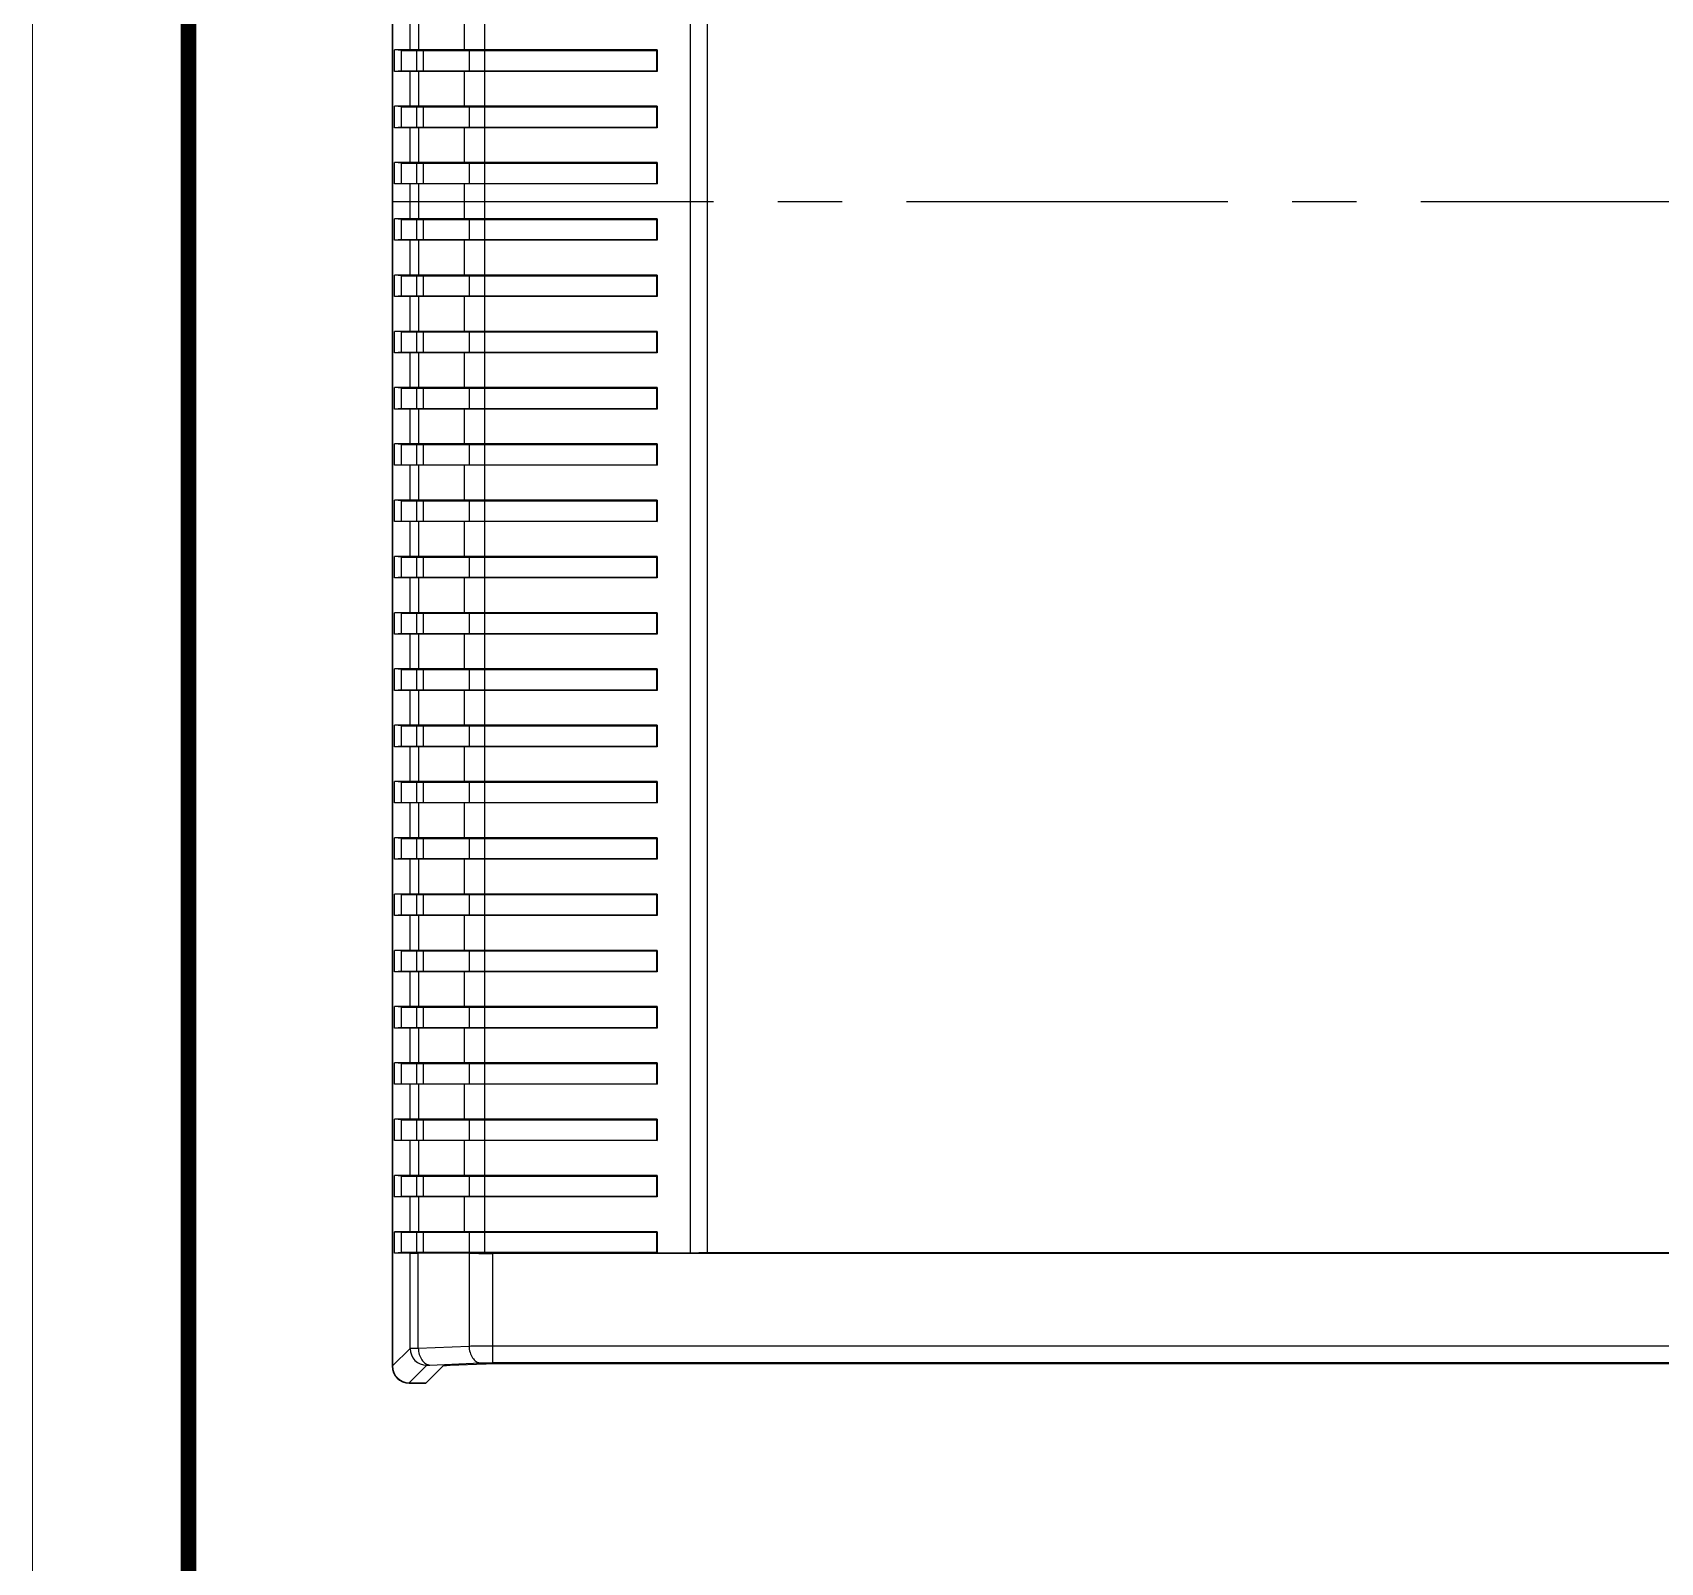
# Model space of a CAD drawing. Header units: millimetres. Extents: x 2015 to 2819, y -1311 to -752.
# Drawn here: x 2014.6 to 2159.3, y -1025.9 to -890 of the extents above; entities that cross this region are included whole.
import ezdxf

# ---------------------------------------------------------------- set-up
doc = ezdxf.new("R2010")
doc.units = ezdxf.units.MM
doc.linetypes.add('CENTER', pattern=[50.8, 31.75, -6.35, 6.35, -6.35])
doc.layers.add('06___PRT_ALL_SURFS', color=7, linetype='Continuous')
doc.layers.add('from', color=7, linetype='Continuous', lineweight=13)

msp = doc.modelspace()

# ---------------------------------------------------------------- linework, layer by layer
at = {"color": 7, "linetype": 'Continuous'}
for p, q in [((2046.585, -801.494), (2046.585, -1008.497)), ((2046.607, -801.516), (2046.607, -1008.475)), ((2046.607, -1008.475), (2048.167, -1006.916)), ((2048.106, -1009.974), (2049.665, -1008.414)), ((2049.605, -1009.974), (2051.116, -1008.463)), ((2048.084, -1009.996), (2049.583, -1009.996)), ((2048.106, -1009.974), (2049.605, -1009.974))]:
    msp.add_line(p, q, dxfattribs=at)
for centre in [(2048.087, -1008.494), (2048.108, -1008.473)]:
    msp.add_ellipse(centre, major_axis=(-1.063, -1.063), ratio=0.9980992, start_param=5.4987385, end_param=7.0676321, dxfattribs=at)
at = {"layer": '06___PRT_ALL_SURFS', "color": 7, "linetype": 'Continuous'}
for p, q in [((2054.822, -998.477), (2054.822, -811.515)), ((2073.085, -811.543), (2073.085, -998.448)), ((2074.585, -811.596), (2074.585, -998.396)), ((2048.167, -891.543), (2048.167, -888.448)), ((2048.966, -891.543), (2048.966, -888.448)), ((2053.024, -891.543), (2053.024, -888.448)), ((2048.167, -891.543), (2046.803, -891.543)), ((2047.403, -891.596), (2046.803, -891.543)), ((2046.803, -893.448), (2046.803, -891.543)), ((2047.403, -891.596), (2070.085, -891.596)), ((2047.403, -893.396), (2047.403, -891.596)), ((2048.966, -891.543), (2048.166, -891.543)), ((2048.167, -891.543), (2048.766, -891.596)), ((2048.766, -893.396), (2048.766, -891.596)), ((2070.138, -891.543), (2048.966, -891.543)), ((2048.966, -891.543), (2049.381, -891.596)), ((2049.381, -893.396), (2049.381, -891.596)), ((2053.024, -891.543), (2053.439, -891.596)), ((2053.439, -891.596), (2053.439, -893.396)), ((2070.138, -891.543), (2070.085, -891.596)), ((2070.085, -891.596), (2070.085, -893.396)), ((2070.138, -891.543), (2070.138, -893.448)), ((2047.403, -893.396), (2046.803, -893.448)), ((2048.167, -893.448), (2046.803, -893.448)), ((2047.403, -893.396), (2070.085, -893.396)), ((2048.966, -893.448), (2048.166, -893.448)), ((2048.766, -893.396), (2048.167, -893.448)), ((2048.167, -896.543), (2048.167, -893.448)), ((2049.381, -893.396), (2048.966, -893.448)), ((2070.138, -893.448), (2048.966, -893.448)), ((2048.966, -896.543), (2048.966, -893.448)), ((2053.439, -893.396), (2053.024, -893.448)), ((2053.024, -896.543), (2053.024, -893.448)), ((2070.085, -893.396), (2070.138, -893.448)), ((2048.167, -896.543), (2046.803, -896.543)), ((2047.403, -896.596), (2046.803, -896.543)), ((2046.803, -898.448), (2046.803, -896.543)), ((2047.403, -896.596), (2070.085, -896.596)), ((2047.403, -898.396), (2047.403, -896.596)), ((2048.966, -896.543), (2048.166, -896.543)), ((2048.167, -896.543), (2048.766, -896.596)), ((2048.766, -898.396), (2048.766, -896.596)), ((2070.138, -896.543), (2048.966, -896.543)), ((2048.966, -896.543), (2049.381, -896.596)), ((2049.381, -898.396), (2049.381, -896.596)), ((2053.024, -896.543), (2053.439, -896.596)), ((2053.439, -896.596), (2053.439, -898.396)), ((2070.138, -896.543), (2070.085, -896.596)), ((2070.085, -896.596), (2070.085, -898.396)), ((2070.138, -896.543), (2070.138, -898.448)), ((2047.403, -898.396), (2046.803, -898.448)), ((2048.167, -898.448), (2046.803, -898.448)), ((2047.403, -898.396), (2070.085, -898.396)), ((2048.966, -898.448), (2048.166, -898.448)), ((2048.766, -898.396), (2048.167, -898.448)), ((2048.167, -901.543), (2048.167, -898.448)), ((2049.381, -898.396), (2048.966, -898.448)), ((2070.138, -898.448), (2048.966, -898.448)), ((2048.966, -901.543), (2048.966, -898.448)), ((2053.439, -898.396), (2053.024, -898.448)), ((2053.024, -901.543), (2053.024, -898.448)), ((2070.085, -898.396), (2070.138, -898.448)), ((2048.167, -901.543), (2046.803, -901.543)), ((2047.403, -901.596), (2046.803, -901.543)), ((2046.803, -903.448), (2046.803, -901.543)), ((2048.966, -901.543), (2048.166, -901.543)), ((2048.167, -901.543), (2048.766, -901.596)), ((2070.138, -901.543), (2048.966, -901.543)), ((2048.966, -901.543), (2049.381, -901.596)), ((2053.024, -901.543), (2053.439, -901.596)), ((2070.138, -901.543), (2070.085, -901.596)), ((2070.138, -901.543), (2070.138, -903.448)), ((2047.403, -901.596), (2070.085, -901.596)), ((2047.403, -903.396), (2047.403, -901.596)), ((2048.766, -903.396), (2048.766, -901.596)), ((2049.381, -903.396), (2049.381, -901.596)), ((2053.439, -901.596), (2053.439, -903.396)), ((2070.085, -901.596), (2070.085, -903.396)), ((2047.403, -903.396), (2046.803, -903.448)), ((2048.167, -903.448), (2046.803, -903.448)), ((2047.403, -903.396), (2070.085, -903.396)), ((2048.966, -903.448), (2048.166, -903.448)), ((2048.766, -903.396), (2048.167, -903.448)), ((2048.167, -906.543), (2048.167, -903.448)), ((2049.381, -903.396), (2048.966, -903.448)), ((2070.138, -903.448), (2048.966, -903.448)), ((2048.966, -906.543), (2048.966, -903.448)), ((2053.439, -903.396), (2053.024, -903.448)), ((2053.024, -906.543), (2053.024, -903.448)), ((2070.085, -903.396), (2070.138, -903.448)), ((2048.167, -906.543), (2046.803, -906.543)), ((2047.403, -906.596), (2046.803, -906.543)), ((2046.803, -908.448), (2046.803, -906.543)), ((2047.403, -906.596), (2070.085, -906.596)), ((2047.403, -908.396), (2047.403, -906.596)), ((2048.966, -906.543), (2048.166, -906.543)), ((2048.167, -906.543), (2048.766, -906.596)), ((2048.766, -908.396), (2048.766, -906.596)), ((2070.138, -906.543), (2048.966, -906.543)), ((2048.966, -906.543), (2049.381, -906.596)), ((2049.381, -908.396), (2049.381, -906.596)), ((2053.024, -906.543), (2053.439, -906.596)), ((2053.439, -906.596), (2053.439, -908.396)), ((2070.138, -906.543), (2070.085, -906.596)), ((2070.085, -906.596), (2070.085, -908.396)), ((2070.138, -906.543), (2070.138, -908.448)), ((2047.403, -908.396), (2046.803, -908.448)), ((2048.167, -908.448), (2046.803, -908.448)), ((2047.403, -908.396), (2070.085, -908.396)), ((2048.966, -908.448), (2048.166, -908.448)), ((2048.766, -908.396), (2048.167, -908.448)), ((2048.167, -911.543), (2048.167, -908.448)), ((2049.381, -908.396), (2048.966, -908.448)), ((2070.138, -908.448), (2048.966, -908.448)), ((2048.966, -911.543), (2048.966, -908.448)), ((2053.439, -908.396), (2053.024, -908.448)), ((2053.024, -911.543), (2053.024, -908.448)), ((2070.085, -908.396), (2070.138, -908.448)), ((2048.167, -911.543), (2046.803, -911.543)), ((2047.403, -911.596), (2046.803, -911.543)), ((2046.803, -913.448), (2046.803, -911.543)), ((2047.403, -911.596), (2070.085, -911.596)), ((2047.403, -913.396), (2047.403, -911.596)), ((2048.966, -911.543), (2048.166, -911.543)), ((2048.167, -911.543), (2048.766, -911.596)), ((2048.766, -913.396), (2048.766, -911.596)), ((2070.138, -911.543), (2048.966, -911.543)), ((2048.966, -911.543), (2049.381, -911.596)), ((2049.381, -913.396), (2049.381, -911.596)), ((2053.024, -911.543), (2053.439, -911.596)), ((2053.439, -911.596), (2053.439, -913.396)), ((2070.138, -911.543), (2070.085, -911.596)), ((2070.085, -911.596), (2070.085, -913.396)), ((2070.138, -911.543), (2070.138, -913.448)), ((2047.403, -913.396), (2046.803, -913.448)), ((2048.167, -913.448), (2046.803, -913.448)), ((2047.403, -913.396), (2070.085, -913.396)), ((2048.966, -913.448), (2048.166, -913.448)), ((2048.766, -913.396), (2048.167, -913.448)), ((2048.167, -916.543), (2048.167, -913.448)), ((2049.381, -913.396), (2048.966, -913.448)), ((2070.138, -913.448), (2048.966, -913.448)), ((2048.966, -916.543), (2048.966, -913.448)), ((2053.439, -913.396), (2053.024, -913.448)), ((2053.024, -916.543), (2053.024, -913.448)), ((2070.085, -913.396), (2070.138, -913.448)), ((2048.167, -916.543), (2046.803, -916.543)), ((2047.403, -916.596), (2046.803, -916.543)), ((2046.803, -918.448), (2046.803, -916.543)), ((2047.403, -916.596), (2070.085, -916.596)), ((2047.403, -918.396), (2047.403, -916.596)), ((2048.966, -916.543), (2048.166, -916.543)), ((2048.167, -916.543), (2048.766, -916.596)), ((2048.766, -918.396), (2048.766, -916.596)), ((2070.138, -916.543), (2048.966, -916.543)), ((2048.966, -916.543), (2049.381, -916.596)), ((2049.381, -918.396), (2049.381, -916.596)), ((2053.024, -916.543), (2053.439, -916.596)), ((2053.439, -916.596), (2053.439, -918.396)), ((2070.138, -916.543), (2070.085, -916.596)), ((2070.085, -916.596), (2070.085, -918.396)), ((2070.138, -916.543), (2070.138, -918.448)), ((2047.403, -918.396), (2046.803, -918.448)), ((2048.167, -918.448), (2046.803, -918.448)), ((2047.403, -918.396), (2070.085, -918.396)), ((2048.966, -918.448), (2048.166, -918.448)), ((2048.766, -918.396), (2048.167, -918.448)), ((2048.167, -921.543), (2048.167, -918.448)), ((2049.381, -918.396), (2048.966, -918.448)), ((2070.138, -918.448), (2048.966, -918.448)), ((2048.966, -921.543), (2048.966, -918.448)), ((2053.439, -918.396), (2053.024, -918.448)), ((2053.024, -921.543), (2053.024, -918.448)), ((2070.085, -918.396), (2070.138, -918.448)), ((2048.167, -921.543), (2046.803, -921.543)), ((2047.403, -921.596), (2046.803, -921.543)), ((2046.803, -923.448), (2046.803, -921.543)), ((2047.403, -921.596), (2070.085, -921.596)), ((2047.403, -923.396), (2047.403, -921.596)), ((2048.966, -921.543), (2048.166, -921.543)), ((2048.167, -921.543), (2048.766, -921.596)), ((2048.766, -923.396), (2048.766, -921.596)), ((2070.138, -921.543), (2048.966, -921.543)), ((2048.966, -921.543), (2049.381, -921.596)), ((2049.381, -923.396), (2049.381, -921.596)), ((2053.024, -921.543), (2053.439, -921.596)), ((2053.439, -921.596), (2053.439, -923.396)), ((2070.138, -921.543), (2070.085, -921.596)), ((2070.085, -921.596), (2070.085, -923.396)), ((2070.138, -921.543), (2070.138, -923.448)), ((2047.403, -923.396), (2046.803, -923.448)), ((2048.167, -923.448), (2046.803, -923.448)), ((2047.403, -923.396), (2070.085, -923.396)), ((2048.966, -923.448), (2048.166, -923.448)), ((2048.766, -923.396), (2048.167, -923.448)), ((2048.167, -926.543), (2048.167, -923.448)), ((2049.381, -923.396), (2048.966, -923.448)), ((2070.138, -923.448), (2048.966, -923.448)), ((2048.966, -926.543), (2048.966, -923.448)), ((2053.439, -923.396), (2053.024, -923.448)), ((2053.024, -926.543), (2053.024, -923.448)), ((2070.085, -923.396), (2070.138, -923.448)), ((2048.167, -926.543), (2046.803, -926.543)), ((2047.403, -926.596), (2046.803, -926.543)), ((2046.803, -928.448), (2046.803, -926.543)), ((2047.403, -926.596), (2070.085, -926.596)), ((2047.403, -928.396), (2047.403, -926.596)), ((2048.966, -926.543), (2048.166, -926.543)), ((2048.167, -926.543), (2048.766, -926.596)), ((2048.766, -928.396), (2048.766, -926.596)), ((2070.138, -926.543), (2048.966, -926.543)), ((2048.966, -926.543), (2049.381, -926.596)), ((2049.381, -928.396), (2049.381, -926.596)), ((2053.024, -926.543), (2053.439, -926.596)), ((2053.439, -926.596), (2053.439, -928.396)), ((2070.138, -926.543), (2070.085, -926.596)), ((2070.085, -926.596), (2070.085, -928.396)), ((2070.138, -926.543), (2070.138, -928.448)), ((2047.403, -928.396), (2046.803, -928.448)), ((2048.167, -928.448), (2046.803, -928.448)), ((2047.403, -928.396), (2070.085, -928.396)), ((2048.966, -928.448), (2048.166, -928.448)), ((2048.766, -928.396), (2048.167, -928.448)), ((2048.167, -931.543), (2048.167, -928.448)), ((2049.381, -928.396), (2048.966, -928.448)), ((2070.138, -928.448), (2048.966, -928.448)), ((2048.966, -931.543), (2048.966, -928.448)), ((2053.439, -928.396), (2053.024, -928.448)), ((2053.024, -931.543), (2053.024, -928.448)), ((2070.085, -928.396), (2070.138, -928.448)), ((2048.167, -931.543), (2046.803, -931.543)), ((2047.403, -931.596), (2046.803, -931.543)), ((2046.803, -933.448), (2046.803, -931.543)), ((2047.403, -931.596), (2070.085, -931.596)), ((2047.403, -933.396), (2047.403, -931.596)), ((2048.966, -931.543), (2048.166, -931.543)), ((2048.167, -931.543), (2048.766, -931.596)), ((2048.766, -933.396), (2048.766, -931.596)), ((2070.138, -931.543), (2048.966, -931.543)), ((2048.966, -931.543), (2049.381, -931.596)), ((2049.381, -933.396), (2049.381, -931.596)), ((2053.024, -931.543), (2053.439, -931.596)), ((2053.439, -931.596), (2053.439, -933.396)), ((2070.138, -931.543), (2070.085, -931.596)), ((2070.085, -931.596), (2070.085, -933.396)), ((2070.138, -931.543), (2070.138, -933.448)), ((2047.403, -933.396), (2046.803, -933.448)), ((2048.167, -933.448), (2046.803, -933.448)), ((2047.403, -933.396), (2070.085, -933.396)), ((2048.966, -933.448), (2048.166, -933.448)), ((2048.766, -933.396), (2048.167, -933.448)), ((2048.167, -936.543), (2048.167, -933.448)), ((2049.381, -933.396), (2048.966, -933.448)), ((2070.138, -933.448), (2048.966, -933.448)), ((2048.966, -936.543), (2048.966, -933.448)), ((2053.439, -933.396), (2053.024, -933.448)), ((2053.024, -936.543), (2053.024, -933.448)), ((2070.085, -933.396), (2070.138, -933.448)), ((2048.167, -936.543), (2046.803, -936.543)), ((2047.403, -936.596), (2046.803, -936.543)), ((2046.803, -938.448), (2046.803, -936.543)), ((2047.403, -936.596), (2070.085, -936.596)), ((2047.403, -938.396), (2047.403, -936.596)), ((2048.966, -936.543), (2048.166, -936.543)), ((2048.167, -936.543), (2048.766, -936.596)), ((2048.766, -938.396), (2048.766, -936.596)), ((2070.138, -936.543), (2048.966, -936.543)), ((2048.966, -936.543), (2049.381, -936.596)), ((2049.381, -938.396), (2049.381, -936.596)), ((2053.024, -936.543), (2053.439, -936.596)), ((2053.439, -936.596), (2053.439, -938.396)), ((2070.138, -936.543), (2070.085, -936.596)), ((2070.085, -936.596), (2070.085, -938.396)), ((2070.138, -936.543), (2070.138, -938.448)), ((2047.403, -938.396), (2046.803, -938.448)), ((2048.167, -938.448), (2046.803, -938.448)), ((2047.403, -938.396), (2070.085, -938.396)), ((2048.966, -938.448), (2048.166, -938.448)), ((2048.766, -938.396), (2048.167, -938.448)), ((2048.167, -941.543), (2048.167, -938.448)), ((2049.381, -938.396), (2048.966, -938.448)), ((2070.138, -938.448), (2048.966, -938.448)), ((2048.966, -941.543), (2048.966, -938.448)), ((2053.439, -938.396), (2053.024, -938.448)), ((2053.024, -941.543), (2053.024, -938.448)), ((2070.085, -938.396), (2070.138, -938.448)), ((2048.167, -941.543), (2046.803, -941.543)), ((2047.403, -941.596), (2046.803, -941.543)), ((2046.803, -943.448), (2046.803, -941.543)), ((2047.403, -941.596), (2070.085, -941.596)), ((2047.403, -943.396), (2047.403, -941.596)), ((2048.966, -941.543), (2048.166, -941.543)), ((2048.167, -941.543), (2048.766, -941.596)), ((2048.766, -943.396), (2048.766, -941.596)), ((2070.138, -941.543), (2048.966, -941.543)), ((2048.966, -941.543), (2049.381, -941.596)), ((2049.381, -943.396), (2049.381, -941.596)), ((2053.024, -941.543), (2053.439, -941.596)), ((2053.439, -941.596), (2053.439, -943.396)), ((2070.138, -941.543), (2070.085, -941.596)), ((2070.085, -941.596), (2070.085, -943.396)), ((2070.138, -941.543), (2070.138, -943.448)), ((2047.403, -943.396), (2046.803, -943.448)), ((2048.167, -943.448), (2046.803, -943.448)), ((2047.403, -943.396), (2070.085, -943.396)), ((2048.966, -943.448), (2048.166, -943.448)), ((2048.766, -943.396), (2048.167, -943.448)), ((2048.167, -946.543), (2048.167, -943.448)), ((2049.381, -943.396), (2048.966, -943.448)), ((2070.138, -943.448), (2048.966, -943.448)), ((2048.966, -946.543), (2048.966, -943.448)), ((2053.439, -943.396), (2053.024, -943.448)), ((2053.024, -946.543), (2053.024, -943.448)), ((2070.085, -943.396), (2070.138, -943.448)), ((2048.167, -946.543), (2046.803, -946.543)), ((2047.403, -946.596), (2046.803, -946.543)), ((2046.803, -948.448), (2046.803, -946.543)), ((2047.403, -946.596), (2070.085, -946.596)), ((2047.403, -948.396), (2047.403, -946.596)), ((2048.966, -946.543), (2048.166, -946.543)), ((2048.167, -946.543), (2048.766, -946.596)), ((2048.766, -948.396), (2048.766, -946.596)), ((2070.138, -946.543), (2048.966, -946.543)), ((2048.966, -946.543), (2049.381, -946.596)), ((2049.381, -948.396), (2049.381, -946.596)), ((2053.024, -946.543), (2053.439, -946.596)), ((2053.439, -946.596), (2053.439, -948.396)), ((2070.138, -946.543), (2070.085, -946.596)), ((2070.085, -946.596), (2070.085, -948.396)), ((2070.138, -946.543), (2070.138, -948.448)), ((2047.403, -948.396), (2046.803, -948.448)), ((2048.167, -948.448), (2046.803, -948.448)), ((2047.403, -948.396), (2070.085, -948.396)), ((2048.966, -948.448), (2048.166, -948.448)), ((2048.766, -948.396), (2048.167, -948.448)), ((2048.167, -951.543), (2048.167, -948.448)), ((2049.381, -948.396), (2048.966, -948.448)), ((2070.138, -948.448), (2048.966, -948.448)), ((2048.966, -951.543), (2048.966, -948.448)), ((2053.439, -948.396), (2053.024, -948.448)), ((2053.024, -951.543), (2053.024, -948.448)), ((2070.085, -948.396), (2070.138, -948.448)), ((2048.167, -951.543), (2046.803, -951.543)), ((2047.403, -951.596), (2046.803, -951.543)), ((2046.803, -953.448), (2046.803, -951.543)), ((2047.403, -951.596), (2070.085, -951.596)), ((2047.403, -953.396), (2047.403, -951.596)), ((2048.966, -951.543), (2048.166, -951.543)), ((2048.167, -951.543), (2048.766, -951.596)), ((2048.766, -953.396), (2048.766, -951.596)), ((2070.138, -951.543), (2048.966, -951.543)), ((2048.966, -951.543), (2049.381, -951.596)), ((2049.381, -953.396), (2049.381, -951.596)), ((2053.024, -951.543), (2053.439, -951.596)), ((2053.439, -951.596), (2053.439, -953.396)), ((2070.138, -951.543), (2070.085, -951.596)), ((2070.085, -951.596), (2070.085, -953.396)), ((2070.138, -951.543), (2070.138, -953.448)), ((2047.403, -953.396), (2046.803, -953.448)), ((2048.167, -953.448), (2046.803, -953.448)), ((2047.403, -953.396), (2070.085, -953.396)), ((2048.966, -953.448), (2048.166, -953.448)), ((2048.766, -953.396), (2048.167, -953.448)), ((2048.167, -956.543), (2048.167, -953.448)), ((2049.381, -953.396), (2048.966, -953.448)), ((2070.138, -953.448), (2048.966, -953.448)), ((2048.966, -956.543), (2048.966, -953.448)), ((2053.439, -953.396), (2053.024, -953.448)), ((2053.024, -956.543), (2053.024, -953.448)), ((2070.085, -953.396), (2070.138, -953.448)), ((2048.167, -956.543), (2046.803, -956.543)), ((2047.403, -956.596), (2046.803, -956.543)), ((2046.803, -958.448), (2046.803, -956.543)), ((2047.403, -956.596), (2070.085, -956.596)), ((2047.403, -958.396), (2047.403, -956.596)), ((2048.966, -956.543), (2048.166, -956.543)), ((2048.167, -956.543), (2048.766, -956.596)), ((2048.766, -958.396), (2048.766, -956.596)), ((2070.138, -956.543), (2048.966, -956.543)), ((2048.966, -956.543), (2049.381, -956.596)), ((2049.381, -958.396), (2049.381, -956.596)), ((2053.024, -956.543), (2053.439, -956.596)), ((2053.439, -956.596), (2053.439, -958.396)), ((2070.138, -956.543), (2070.085, -956.596)), ((2070.085, -956.596), (2070.085, -958.396)), ((2070.138, -956.543), (2070.138, -958.448)), ((2047.403, -958.396), (2046.803, -958.448)), ((2048.167, -958.448), (2046.803, -958.448)), ((2047.403, -958.396), (2070.085, -958.396)), ((2048.966, -958.448), (2048.166, -958.448)), ((2048.766, -958.396), (2048.167, -958.448)), ((2048.167, -961.543), (2048.167, -958.448)), ((2049.381, -958.396), (2048.966, -958.448)), ((2070.138, -958.448), (2048.966, -958.448)), ((2048.966, -961.543), (2048.966, -958.448)), ((2053.439, -958.396), (2053.024, -958.448)), ((2053.024, -961.543), (2053.024, -958.448)), ((2070.085, -958.396), (2070.138, -958.448)), ((2048.167, -961.543), (2046.803, -961.543)), ((2047.403, -961.596), (2046.803, -961.543)), ((2046.803, -963.448), (2046.803, -961.543)), ((2047.403, -961.596), (2070.085, -961.596)), ((2047.403, -963.396), (2047.403, -961.596)), ((2048.966, -961.543), (2048.166, -961.543)), ((2048.167, -961.543), (2048.766, -961.596)), ((2048.766, -963.396), (2048.766, -961.596)), ((2070.138, -961.543), (2048.966, -961.543)), ((2048.966, -961.543), (2049.381, -961.596)), ((2049.381, -963.396), (2049.381, -961.596)), ((2053.024, -961.543), (2053.439, -961.596)), ((2053.439, -961.596), (2053.439, -963.396)), ((2070.138, -961.543), (2070.085, -961.596)), ((2070.085, -961.596), (2070.085, -963.396)), ((2070.138, -961.543), (2070.138, -963.448)), ((2047.403, -963.396), (2046.803, -963.448)), ((2048.167, -963.448), (2046.803, -963.448)), ((2047.403, -963.396), (2070.085, -963.396)), ((2048.966, -963.448), (2048.166, -963.448)), ((2048.766, -963.396), (2048.167, -963.448)), ((2048.167, -966.543), (2048.167, -963.448)), ((2049.381, -963.396), (2048.966, -963.448)), ((2070.138, -963.448), (2048.966, -963.448)), ((2048.966, -966.543), (2048.966, -963.448)), ((2053.439, -963.396), (2053.024, -963.448)), ((2053.024, -966.543), (2053.024, -963.448)), ((2070.085, -963.396), (2070.138, -963.448)), ((2048.167, -966.543), (2046.803, -966.543)), ((2047.403, -966.596), (2046.803, -966.543)), ((2046.803, -968.448), (2046.803, -966.543)), ((2047.403, -966.596), (2070.085, -966.596)), ((2047.403, -968.396), (2047.403, -966.596)), ((2048.966, -966.543), (2048.166, -966.543)), ((2048.167, -966.543), (2048.766, -966.596)), ((2048.766, -968.396), (2048.766, -966.596)), ((2070.138, -966.543), (2048.966, -966.543)), ((2048.966, -966.543), (2049.381, -966.596)), ((2049.381, -968.396), (2049.381, -966.596)), ((2053.024, -966.543), (2053.439, -966.596)), ((2053.439, -966.596), (2053.439, -968.396)), ((2070.138, -966.543), (2070.085, -966.596)), ((2070.085, -966.596), (2070.085, -968.396)), ((2070.138, -966.543), (2070.138, -968.448)), ((2047.403, -968.396), (2046.803, -968.448)), ((2048.167, -968.448), (2046.803, -968.448)), ((2047.403, -968.396), (2070.085, -968.396)), ((2048.966, -968.448), (2048.166, -968.448)), ((2048.766, -968.396), (2048.167, -968.448)), ((2048.167, -971.543), (2048.167, -968.448)), ((2049.381, -968.396), (2048.966, -968.448)), ((2070.138, -968.448), (2048.966, -968.448)), ((2048.966, -971.543), (2048.966, -968.448)), ((2053.439, -968.396), (2053.024, -968.448)), ((2053.024, -971.543), (2053.024, -968.448)), ((2070.085, -968.396), (2070.138, -968.448)), ((2048.167, -971.543), (2046.803, -971.543)), ((2047.403, -971.596), (2046.803, -971.543)), ((2046.803, -973.448), (2046.803, -971.543)), ((2047.403, -971.596), (2070.085, -971.596)), ((2047.403, -973.396), (2047.403, -971.596)), ((2048.966, -971.543), (2048.166, -971.543)), ((2048.167, -971.543), (2048.766, -971.596)), ((2048.766, -973.396), (2048.766, -971.596)), ((2070.138, -971.543), (2048.966, -971.543)), ((2048.966, -971.543), (2049.381, -971.596)), ((2049.381, -973.396), (2049.381, -971.596)), ((2053.024, -971.543), (2053.439, -971.596)), ((2053.439, -971.596), (2053.439, -973.396)), ((2070.138, -971.543), (2070.085, -971.596)), ((2070.085, -971.596), (2070.085, -973.396)), ((2070.138, -971.543), (2070.138, -973.448)), ((2047.403, -973.396), (2046.803, -973.448)), ((2048.167, -973.448), (2046.803, -973.448)), ((2047.403, -973.396), (2070.085, -973.396)), ((2048.966, -973.448), (2048.166, -973.448)), ((2048.766, -973.396), (2048.167, -973.448)), ((2048.167, -976.543), (2048.167, -973.448)), ((2049.381, -973.396), (2048.966, -973.448)), ((2070.138, -973.448), (2048.966, -973.448)), ((2048.966, -976.543), (2048.966, -973.448)), ((2053.439, -973.396), (2053.024, -973.448)), ((2053.024, -976.543), (2053.024, -973.448)), ((2070.085, -973.396), (2070.138, -973.448)), ((2047.403, -976.596), (2046.803, -976.543)), ((2048.167, -976.543), (2046.803, -976.543)), ((2046.803, -978.448), (2046.803, -976.543)), ((2047.403, -976.596), (2070.085, -976.596)), ((2047.403, -978.396), (2047.403, -976.596)), ((2048.966, -976.543), (2048.166, -976.543)), ((2048.167, -976.543), (2048.766, -976.596)), ((2048.766, -978.396), (2048.766, -976.596)), ((2070.138, -976.543), (2048.966, -976.543)), ((2048.966, -976.543), (2049.381, -976.596)), ((2049.381, -978.396), (2049.381, -976.596)), ((2053.024, -976.543), (2053.439, -976.596)), ((2053.439, -976.596), (2053.439, -978.396)), ((2070.138, -976.543), (2070.085, -976.596)), ((2070.085, -976.596), (2070.085, -978.396)), ((2070.138, -976.543), (2070.138, -978.448)), ((2047.403, -978.396), (2046.803, -978.448)), ((2048.167, -978.448), (2046.803, -978.448)), ((2047.403, -978.396), (2070.085, -978.396)), ((2048.966, -978.448), (2048.166, -978.448)), ((2048.766, -978.396), (2048.167, -978.448)), ((2048.167, -981.543), (2048.167, -978.448)), ((2049.381, -978.396), (2048.966, -978.448)), ((2070.138, -978.448), (2048.966, -978.448)), ((2048.966, -981.543), (2048.966, -978.448)), ((2053.439, -978.396), (2053.024, -978.448)), ((2053.024, -981.543), (2053.024, -978.448)), ((2070.085, -978.396), (2070.138, -978.448)), ((2048.167, -981.543), (2046.803, -981.543)), ((2047.403, -981.596), (2046.803, -981.543)), ((2046.803, -983.448), (2046.803, -981.543)), ((2047.403, -981.596), (2070.085, -981.596)), ((2047.403, -983.396), (2047.403, -981.596)), ((2048.966, -981.543), (2048.166, -981.543)), ((2048.167, -981.543), (2048.766, -981.596)), ((2048.766, -983.396), (2048.766, -981.596)), ((2070.138, -981.543), (2048.966, -981.543)), ((2048.966, -981.543), (2049.381, -981.596)), ((2049.381, -983.396), (2049.381, -981.596)), ((2053.024, -981.543), (2053.439, -981.596)), ((2053.439, -981.596), (2053.439, -983.396)), ((2070.138, -981.543), (2070.085, -981.596)), ((2070.085, -981.596), (2070.085, -983.396)), ((2070.138, -981.543), (2070.138, -983.448)), ((2047.403, -983.396), (2046.803, -983.448)), ((2048.167, -983.448), (2046.803, -983.448)), ((2047.403, -983.396), (2070.085, -983.396)), ((2048.966, -983.448), (2048.166, -983.448)), ((2048.766, -983.396), (2048.167, -983.448)), ((2048.167, -986.543), (2048.167, -983.448)), ((2049.381, -983.396), (2048.966, -983.448)), ((2070.138, -983.448), (2048.966, -983.448)), ((2048.966, -986.543), (2048.966, -983.448)), ((2053.439, -983.396), (2053.024, -983.448)), ((2053.024, -986.543), (2053.024, -983.448)), ((2070.085, -983.396), (2070.138, -983.448)), ((2048.167, -986.543), (2046.803, -986.543)), ((2047.403, -986.596), (2046.803, -986.543)), ((2046.803, -988.448), (2046.803, -986.543)), ((2047.403, -986.596), (2070.085, -986.596)), ((2047.403, -988.396), (2047.403, -986.596)), ((2048.966, -986.543), (2048.166, -986.543)), ((2048.167, -986.543), (2048.766, -986.596)), ((2048.766, -988.396), (2048.766, -986.596)), ((2070.138, -986.543), (2048.966, -986.543)), ((2048.966, -986.543), (2049.381, -986.596)), ((2049.381, -988.396), (2049.381, -986.596)), ((2053.024, -986.543), (2053.439, -986.596)), ((2053.439, -986.596), (2053.439, -988.396)), ((2070.138, -986.543), (2070.085, -986.596)), ((2070.085, -986.596), (2070.085, -988.396)), ((2070.138, -986.543), (2070.138, -988.448)), ((2047.403, -988.396), (2046.803, -988.448)), ((2048.167, -988.448), (2046.803, -988.448)), ((2047.403, -988.396), (2070.085, -988.396)), ((2048.966, -988.448), (2048.166, -988.448)), ((2048.766, -988.396), (2048.167, -988.448)), ((2048.167, -991.543), (2048.167, -988.448)), ((2049.381, -988.396), (2048.966, -988.448)), ((2070.138, -988.448), (2048.966, -988.448)), ((2048.966, -991.543), (2048.966, -988.448)), ((2053.439, -988.396), (2053.024, -988.448)), ((2053.024, -991.543), (2053.024, -988.448)), ((2070.085, -988.396), (2070.138, -988.448)), ((2048.167, -991.543), (2046.803, -991.543)), ((2047.403, -991.596), (2046.803, -991.543)), ((2046.803, -993.448), (2046.803, -991.543)), ((2047.403, -991.596), (2070.085, -991.596)), ((2047.403, -993.396), (2047.403, -991.596)), ((2048.966, -991.543), (2048.166, -991.543)), ((2048.167, -991.543), (2048.766, -991.596)), ((2048.766, -993.396), (2048.766, -991.596)), ((2070.138, -991.543), (2048.966, -991.543)), ((2048.966, -991.543), (2049.381, -991.596)), ((2049.381, -993.396), (2049.381, -991.596)), ((2053.024, -991.543), (2053.439, -991.596)), ((2053.439, -991.596), (2053.439, -993.396)), ((2070.138, -991.543), (2070.085, -991.596)), ((2070.085, -991.596), (2070.085, -993.396)), ((2070.138, -991.543), (2070.138, -993.448)), ((2046.803, -993.448), (2047.403, -993.396)), ((2048.167, -993.448), (2046.803, -993.448)), ((2047.403, -993.396), (2070.085, -993.396)), ((2048.966, -993.448), (2048.166, -993.448)), ((2048.766, -993.396), (2048.167, -993.448)), ((2048.167, -996.543), (2048.167, -993.448)), ((2049.381, -993.396), (2048.966, -993.448)), ((2070.138, -993.448), (2048.966, -993.448)), ((2048.966, -996.543), (2048.966, -993.448)), ((2053.439, -993.396), (2053.024, -993.448)), ((2053.024, -996.543), (2053.024, -993.448)), ((2070.085, -993.396), (2070.138, -993.448)), ((2048.167, -996.543), (2046.803, -996.543)), ((2046.803, -996.543), (2047.403, -996.596)), ((2046.803, -998.448), (2046.803, -996.543)), ((2047.403, -996.596), (2070.085, -996.596)), ((2047.403, -998.396), (2047.403, -996.596)), ((2048.966, -996.543), (2048.166, -996.543)), ((2048.167, -996.543), (2048.766, -996.596)), ((2048.766, -998.396), (2048.766, -996.596)), ((2070.138, -996.543), (2048.966, -996.543)), ((2048.966, -996.543), (2049.381, -996.596)), ((2049.381, -998.396), (2049.381, -996.596)), ((2053.024, -996.543), (2053.439, -996.596)), ((2053.439, -996.596), (2053.439, -998.396)), ((2070.138, -996.543), (2070.085, -996.596)), ((2070.085, -996.596), (2070.085, -998.396)), ((2070.138, -996.543), (2070.138, -998.448)), ((2047.403, -998.396), (2046.803, -998.448)), ((2048.167, -998.448), (2046.803, -998.448)), ((2070.085, -998.396), (2047.403, -998.396)), ((2048.766, -998.396), (2048.167, -998.448)), ((2048.167, -998.448), (2048.905, -998.443)), ((2048.167, -1006.916), (2048.167, -998.448)), ((2048.905, -1006.889), (2048.905, -998.443)), ((2049.381, -998.396), (2049.007, -998.443)), ((2053.065, -998.443), (2049.007, -998.443)), ((2053.439, -998.396), (2053.065, -998.443)), ((2053.413, -998.447), (2053.413, -1006.701)), ((2267.683, -998.483), (2055.487, -998.483)), ((2055.487, -998.483), (2055.487, -1008.181)), ((2070.085, -998.396), (2070.138, -998.448)), ((2073.085, -998.448), (2070.138, -998.448)), ((2074.585, -998.396), (2073.085, -998.448)), ((2074.585, -998.396), (2248.585, -998.396)), ((2048.905, -1006.889), (2053.413, -1006.701)), ((2055.487, -1006.682), (2267.683, -1006.682)), ((2049.942, -1008.388), (2054.45, -1008.199)), ((2051.732, -1008.403), (2054.838, -1008.274)), ((2267.683, -1008.181), (2055.487, -1008.181)), ((2056.223, -1008.249), (2266.948, -1008.249))]:
    msp.add_line(p, q, dxfattribs=at)
at = {"layer": '06___PRT_ALL_SURFS', "color": 1, "linetype": 'CENTER', "ltscale": 0.9}
msp.add_line((2046.585, -904.996), (2276.585, -904.996), dxfattribs=at)
at = {"layer": '06___PRT_ALL_SURFS', "color": 7, "linetype": 'Continuous'}
for centre, radius, start, end in [((2049.007, -1013.614), 15.171, 90.00012, 90.38782), ((2053.064, -1013.832), 15.389, 88.70328, 89.99564), ((2065.259, -470.843), 527.737, 268.7137, 268.86675), ((2049.669, -1006.912), 1.502, 180.12903, 269.87097)]:
    msp.add_arc(centre, radius, start, end, dxfattribs=at)
msp.add_ellipse((2055.487, -998.221), major_axis=(3, 0), ratio=0.0874887, start_param=-1.7943715, end_param=-1.5707963, dxfattribs=at)
for points, start_tangent, end_tangent in [([(2048.167, -1006.916), (2048.27, -1006.906), (2048.522, -1006.897), (2048.905, -1006.889)], (0.9354862, 0.3533633), (0.9998763, 0.0157312)), ([(2048.905, -1006.889), (2048.993, -1007.452), (2049.22, -1007.932), (2049.552, -1008.26), (2049.942, -1008.388)], (0.0218045, -0.9997623), (0.9989655, -0.0454749)), ([(2053.413, -1006.701), (2054.025, -1006.691), (2054.732, -1006.685), (2055.487, -1006.682)], (0.9997804, 0.0209548), (1, -0.0000091)), ([(2053.413, -1006.701), (2053.501, -1007.263), (2053.728, -1007.744), (2054.06, -1008.072), (2054.45, -1008.199)], (0.0218043, -0.9997623), (0.9989655, -0.0454749)), ([(2049.665, -1008.414), (2049.704, -1008.404), (2049.799, -1008.395), (2049.942, -1008.388)], (0.7038265, 0.7103719), (0.9991288, 0.0417325)), ([(2051.116, -1008.463), (2051.202, -1008.441), (2051.412, -1008.421), (2051.732, -1008.403)], (0.7071293, 0.7070843), (0.9991277, 0.0417596)), ([(2054.45, -1008.199), (2054.755, -1008.189), (2055.11, -1008.183), (2055.487, -1008.181)], (0.9991272, 0.0417708), (1, -0.0000091)), ([(2054.838, -1008.274), (2055.246, -1008.26), (2055.719, -1008.252), (2056.223, -1008.249)], (0.9991277, 0.0417598), (1, 0.0000001))]:
    msp.add_spline(points, degree=3, dxfattribs=dict(at, start_tangent=start_tangent, end_tangent=end_tangent))
at = {"layer": 'from'}
msp.add_lwpolyline([(2014.614, -1310.826), (2818.86, -1310.826), (2818.86, -751.947), (2014.614, -751.947)], close=True, dxfattribs=at)
at = {"layer": 'from', "const_width": 1.386}
msp.add_lwpolyline([(2028.474, -1296.966), (2028.474, -765.807), (2805, -765.807), (2805, -1296.966), (2028.474, -1296.966)], dxfattribs=at)

doc.saveas('drawing.dxf')
